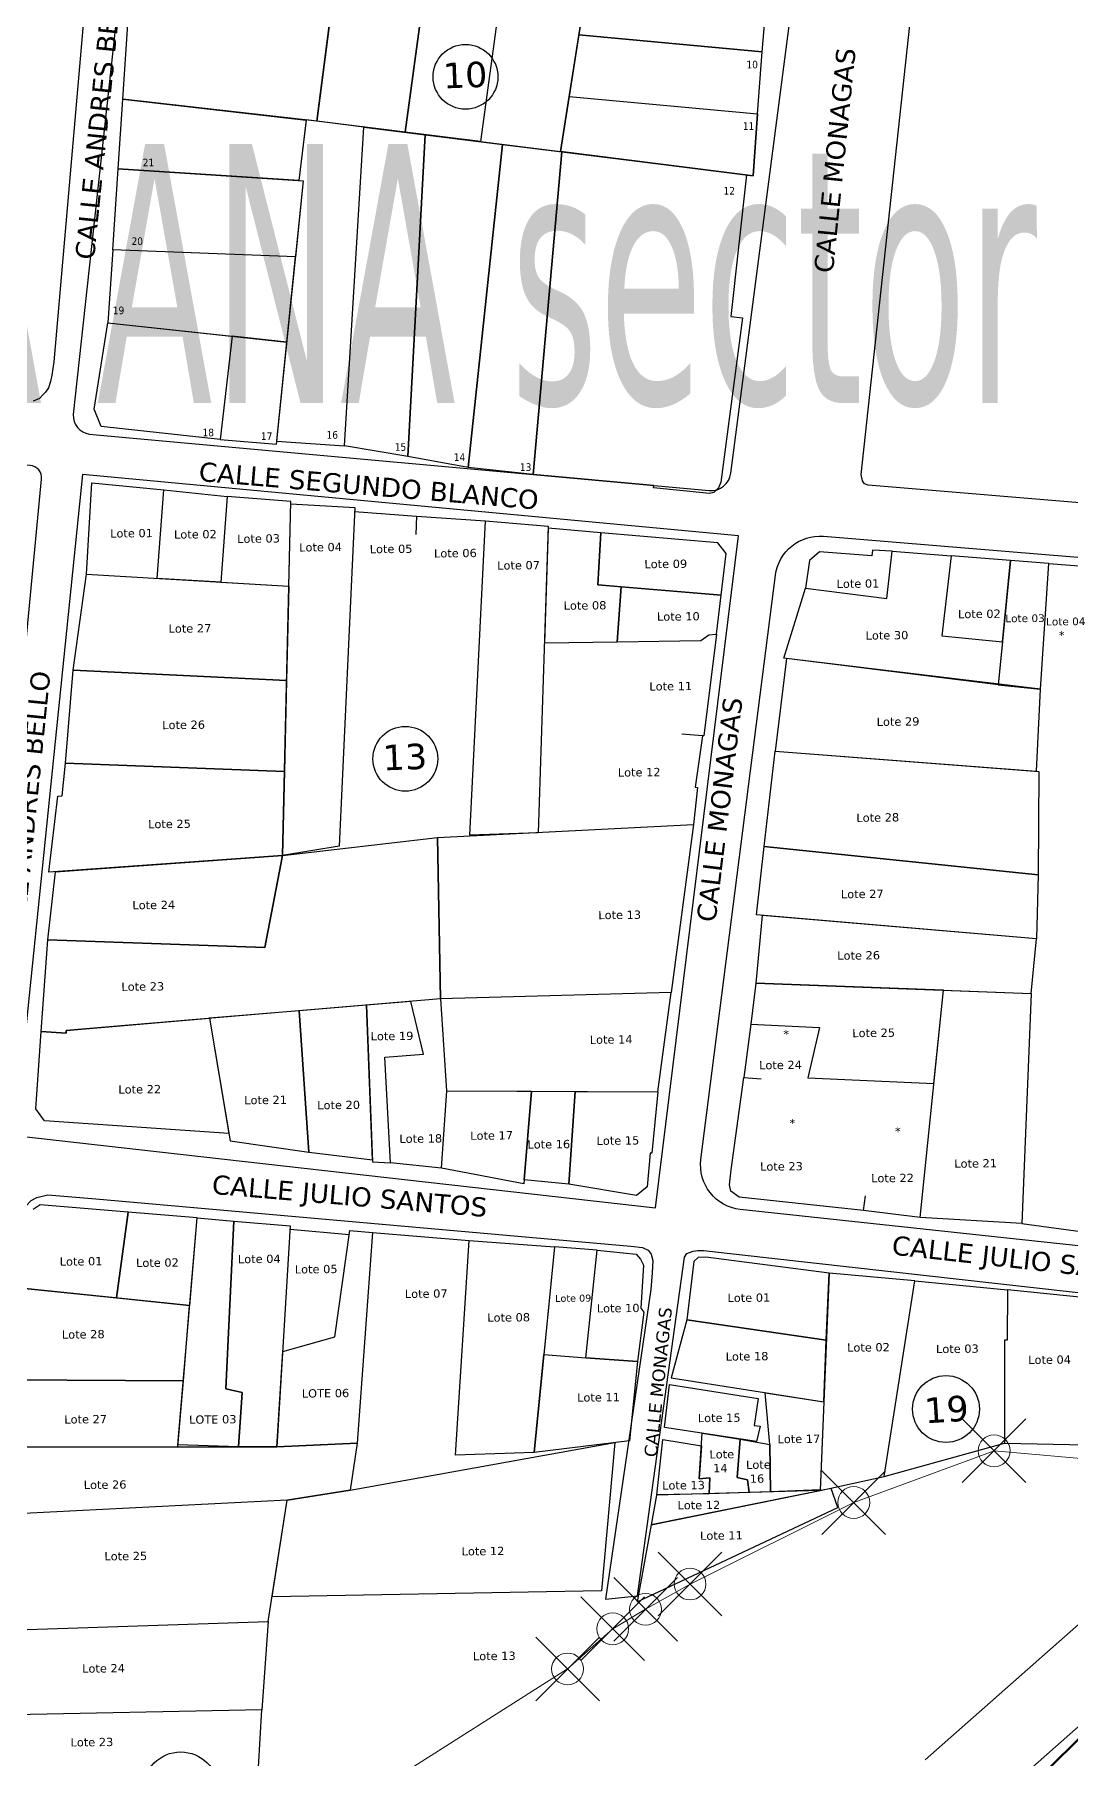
# Model space of a CAD drawing. Header units: metres. Extents: x 2 to 659295185, y -28 to 1124222152.
# Drawn here: x 660133.4 to 660296.1, y 1124026.7 to 1124297.5 of the extents above; entities that cross this region are included whole.
import ezdxf

# ---------------------------------------------------------------- set-up
doc = ezdxf.new("R2010")
doc.units = ezdxf.units.M
doc.header["$MEASUREMENT"] = 0
doc.header["$PDMODE"] = 35
doc.header["$PDSIZE"] = 5
doc.layers.get('0').update_dxf_attribs({"linetype": 'CONTINUOUS'})
for name, color, linetype in [('CALLES', 1, 'CONTINUOUS'), ('MANZANA', 30, 'CONTINUOUS'), ('Numero de manzana', 6, 'CONTINUOUS'), ('PARCELA SL', 1, 'CONTINUOUS'), ('Parcelas', 140, 'CONTINUOUS'), ('texto', 255, 'CONTINUOUS'), ('TEXTOS', 7, 'CONTINUOUS')]:
    doc.layers.add(name, color=color, linetype=linetype)
doc.styles.add('ROMAN', font='verdana.ttf')
doc.styles.get("Standard").update_dxf_attribs({"font": 'tahoma.ttf'})

msp = doc.modelspace()

# ---------------------------------------------------------------- linework, layer by layer
at = {"color": 40, "lineweight": 70, "true_color": 0xf8d731}
msp.add_line((660122.6261, 1123857.9904), (660421.103, 1124151.5513), dxfattribs=at)
at = {"layer": 'MANZANA', "lineweight": -2}
for p, q in [((660143.5282, 1124327.5364), (660136.445, 1124246.093)), ((660263.1788, 1124228.3866), (660273.3871, 1124322.7774)), ((660136.445, 1124246.093), (660136.1234, 1124243.9934)), ((660135.909, 1124242.9936), (660135.5874, 1124242.0038)), ((660136.1234, 1124243.9934), (660135.909, 1124242.9936)), ((660134.1692, 1124240.3341), (660133.1879, 1124239.8942)), ((660134.7134, 1124240.894), (660134.1692, 1124240.3341)), ((660135.1504, 1124241.3339), (660134.7134, 1124240.894)), ((660135.5874, 1124242.0038), (660135.1504, 1124241.3339)), ((660263.4097, 1124227.3968), (660263.1788, 1124228.3866)), ((660263.7395, 1124226.9569), (660263.4097, 1124227.3968)), ((660264.2837, 1124226.7369), (660263.7395, 1124226.9569)), ((660397.5778, 1124215.6192), (660264.2837, 1124226.7369))]:
    msp.add_line(p, q, dxfattribs=at)
at = {"layer": 'MANZANA', "linetype": 'Continuous'}
for p, q in [((660235.8421, 1124106.0405), (660236.8232, 1124106.3932)), ((660236.8232, 1124106.3932), (660237.5703, 1124106.5409)), ((660237.5703, 1124106.5409), (660238.4135, 1124106.5036)), ((660238.4135, 1124106.5036), (660326.0065, 1124096.6861))]:
    msp.add_line(p, q, dxfattribs=at)
msp.add_lwpolyline([(660141.9884, 1124234.7166), (660239.3478, 1124225.9044, 0.41329123), (660242.7235, 1124228.6088), (660255.2928, 1124325.0107, 0.39637111), (660252.9545, 1124327.9473), (660153.2866, 1124337.7503, 0.41558099), (660150.0185, 1124334.8562), (660139.4583, 1124237.8068, 0.36475558), (660141.9884, 1124234.7166)], format="xyb", dxfattribs=at)
for points in [[(660132.7056, 1124229.8363), (660026.6228, 1124239.3882, 0.40661822), (660024.4568, 1124237.6274), (660013.1841, 1124140.718, 0.41427404), (660014.9401, 1124138.5003), (660122.7731, 1124125.9795, 0.42024315), (660124.9948, 1124127.7763), (660134.5172, 1124227.6545, 0.41575291)], [(660370.927, 1124137.5226), (660334.259, 1124106.987), (660327.832, 1124105.069), (660323.6006, 1124104.4231), (660244.1909, 1124112.9704, -0.41822015), (660238.0378, 1124120.8113), (660249.7449, 1124212.5988, -0.40122829), (660257.2643, 1124218.6895), (660387.2, 1124207.9684, -0.3630738), (660393.5926, 1124201.6588), (660398.5916, 1124149.4044, -0.28725824), (660395.2659, 1124142.7601), (660394.496, 1124142.291)]]:
    msp.add_lwpolyline(points, format="xyb", close=True, dxfattribs=at)
for points in [[(660230.914, 1124113.229), (660243.927, 1124218.747), (660140.948, 1124228.423), (660130.334, 1124124.599), (660230.914, 1124113.229)], [(660106.184, 1123963.6339), (660113.5075, 1123964.2962), (660114.3387, 1123964.5242), (660114.8602, 1123964.7196), (660115.121, 1123965.1105), (660115.1699, 1123965.4362), (660115.2188, 1123965.941), (660131.0549, 1124112.1595), (660132.0394, 1124113.4807), (660132.8597, 1124114.3549), (660133.7892, 1124114.8467), (660135.4843, 1124115.2838), (660143.0303, 1124114.6281), (660227.0447, 1124107.2109), (660228.8334, 1124107.0166), (660229.7666, 1124106.5892), (660230.1943, 1124105.9675), (660230.5054, 1124104.9572), (660230.3887, 1124103.0144), (660230.1857, 1124100.3794), (660223.0441, 1124051.7679), (660228.088, 1124052.2891), (660235.4379, 1124105.4836), (660235.8421, 1124106.0405)]]:
    msp.add_lwpolyline(points, dxfattribs=at)
at = {"layer": 'Numero de manzana', "lineweight": -2}
for centre, radius in [((660201.068, 1124290.8557), 5.0859), ((660191.6189, 1124183.7477), 5.0859), ((660276.503, 1124081.6178), 5.2482), ((660156.3598, 1124021.8615), 5.9046)]:
    msp.add_circle(centre, radius, dxfattribs=at)
at = {"layer": 'PARCELA SL', "color": 1, "linetype": 'Continuous'}
for p, q in [((660183.642, 1124222.5657), (660193.3977, 1124221.8761)), ((660193.3977, 1124221.8761), (660193.2966, 1124218.9568)), ((660193.3977, 1124221.8761), (660204.2306, 1124221.1103)), ((660292.6456, 1124214.4182), (660298.6583, 1124213.9621)), ((660240.4647, 1124203.3095), (660238.4759, 1124187.3328)), ((660238.2962, 1124187.3418), (660235.0311, 1124187.5935)), ((660238.2962, 1124187.3418), (660237.1156, 1124179.2677)), ((660238.4759, 1124187.3328), (660238.2962, 1124187.3418)), ((660237.5135, 1124179.2266), (660236.8651, 1124173.4026)), ((660237.1156, 1124179.2677), (660237.5135, 1124179.2266)), ((660245.8872, 1124142.0595), (660244.7585, 1124133.6852)), ((660242.7609, 1124119.1721), (660244.7585, 1124133.6852)), ((660244.7585, 1124133.6852), (660247.513, 1124133.4618)), ((660197.3079, 1124119.474), (660189.2885, 1124120.2888)), ((660242.4939, 1124116.8599), (660242.7609, 1124119.1721)), ((660242.7231, 1124115.8515), (660242.4939, 1124116.8599)), ((660244.0401, 1124114.8818), (660242.7231, 1124115.8515)), ((660263.5457, 1124112.78), (660263.8901, 1124115.1093)), ((660263.5457, 1124112.78), (660244.0401, 1124114.8818)), ((660272.4521, 1124111.7138), (660263.5457, 1124112.78)), ((660173.5204, 1124109.8739), (660182.8205, 1124109.0123)), ((660288.4252, 1124110.7865), (660312.1457, 1124107.4783)), ((660186.4648, 1124109.3713), (660201.6401, 1124108.0819)), ((660271.5914, 1124101.7456), (660286.1539, 1124100.3419)), ((660266.8243, 1124071.0333), (660285.7124, 1124076.2678)), ((660170.1008, 1124048.2526), (660173.0875, 1124067.3037))]:
    msp.add_line(p, q, dxfattribs=at)
at = {"layer": 'Parcelas', "lineweight": -2}
for p, q in [((660177.737, 1124283.8781), (660184.1086, 1124332.9486)), ((660191.5994, 1124282.148), (660198.2096, 1124331.2747)), ((660198.2096, 1124331.2747), (660191.5994, 1124282.148)), ((660210.07, 1124329.6588), (660203.4209, 1124280.6726)), ((660210.07, 1124329.6588), (660203.4209, 1124280.6726)), ((660215.9735, 1124279.106), (660223.8281, 1124329.086)), ((660220.7388, 1124309.4283), (660218.8571, 1124297.4551)), ((660247.6599, 1124294.7772), (660248.5627, 1124305.4944)), ((660147.2635, 1124287.3248), (660148.3156, 1124303.0997)), ((660179.8825, 1124300.4014), (660177.737, 1124283.8781)), ((660218.8571, 1124297.4551), (660217.3369, 1124287.7819)), ((660247.6599, 1124294.7772), (660218.8571, 1124297.4551)), ((660218.8571, 1124297.4551), (660247.6599, 1124294.7772)), ((660246.9089, 1124285.0562), (660247.6599, 1124294.7772)), ((660146.5366, 1124276.425), (660147.2635, 1124287.3248)), ((660147.2635, 1124287.3248), (660176.0767, 1124284.0658)), ((660177.737, 1124283.8781), (660147.2635, 1124287.3248)), ((660215.9735, 1124279.106), (660217.3369, 1124287.7819)), ((660217.3369, 1124287.7819), (660215.9735, 1124279.106)), ((660217.3369, 1124287.7819), (660246.9089, 1124285.0562)), ((660217.3369, 1124287.7819), (660246.9089, 1124285.0562)), ((660176.079, 1124284.085), (660174.9119, 1124274.5614)), ((660176.0767, 1124284.0658), (660174.9119, 1124274.5614)), ((660185.1189, 1124282.9568), (660176.079, 1124284.085)), ((660191.5994, 1124282.148), (660177.737, 1124283.8781)), ((660182.0952, 1124232.898), (660185.1189, 1124282.9568)), ((660182.0952, 1124232.898), (660185.1189, 1124282.9568)), ((660185.1189, 1124282.9568), (660194.7145, 1124281.7592)), ((660246.9089, 1124285.0562), (660246.2322, 1124275.3297)), ((660246.2322, 1124275.3297), (660246.9089, 1124285.0562)), ((660203.4209, 1124280.6726), (660191.5994, 1124282.148)), ((660194.7145, 1124281.7592), (660191.9961, 1124231.2323)), ((660191.9961, 1124231.2323), (660194.7145, 1124281.7592)), ((660194.7145, 1124281.7592), (660206.8603, 1124280.2434)), ((660201.4941, 1124229.4865), (660206.8603, 1124280.2434)), ((660206.8603, 1124280.2434), (660201.495, 1124229.4864)), ((660203.4209, 1124280.6726), (660215.9735, 1124279.106)), ((660206.8603, 1124280.2434), (660216.168, 1124279.0818)), ((660216.168, 1124279.0818), (660211.6867, 1124228.4038)), ((660211.6867, 1124228.4038), (660216.168, 1124279.0818)), ((660211.6867, 1124228.4038), (660216.168, 1124279.0818)), ((660246.2322, 1124275.3297), (660215.9735, 1124279.106)), ((660215.9735, 1124279.106), (660246.2322, 1124275.3297)), ((660216.168, 1124279.0818), (660245.1929, 1124275.4594)), ((660145.6881, 1124263.7033), (660146.5366, 1124276.425)), ((660174.9119, 1124274.5614), (660146.5366, 1124276.425)), ((660146.5366, 1124276.425), (660175.5605, 1124274.5188)), ((660245.1929, 1124275.4594), (660242.7525, 1124253.2214)), ((660175.5605, 1124274.5188), (660171.4188, 1124233.6079)), ((660175.5605, 1124274.5188), (660174.3549, 1124262.6097)), ((660174.9119, 1124274.5614), (660175.5605, 1124274.5188)), ((660145.6881, 1124263.7033), (660144.9215, 1124252.2088)), ((660174.3549, 1124262.6097), (660145.6881, 1124263.7033)), ((660174.3549, 1124262.6097), (660145.6881, 1124263.7033)), ((660172.9941, 1124249.1684), (660174.3549, 1124262.6097)), ((660244.542, 1124253.0274), (660241.174, 1124227.1961)), ((660242.7525, 1124253.2214), (660244.542, 1124253.0274)), ((660142.7908, 1124238.664), (660144.9215, 1124252.2088)), ((660144.9215, 1124252.2088), (660172.9941, 1124249.1684)), ((660144.9215, 1124252.2088), (660164.4248, 1124250.1022)), ((660164.4248, 1124250.1022), (660162.564, 1124233.8925)), ((660164.4248, 1124250.1022), (660162.564, 1124233.8925)), ((660172.9941, 1124249.1684), (660164.4248, 1124250.1022)), ((660171.3745, 1124233.1702), (660172.9941, 1124249.1684)), ((660143.8749, 1124235.9312), (660142.7908, 1124238.664)), ((660162.564, 1124233.8925), (660143.8749, 1124235.9312)), ((660162.564, 1124233.8925), (660171.3745, 1124233.1702)), ((660171.4188, 1124233.6079), (660182.0952, 1124232.898)), ((660191.9961, 1124231.2323), (660182.0952, 1124232.898)), ((660201.495, 1124229.4864), (660191.9961, 1124231.2323)), ((660211.6867, 1124228.4038), (660201.4941, 1124229.4865)), ((660141.5684, 1124212.741), (660142.3931, 1124227.0873)), ((660142.3931, 1124227.0873), (660153.7211, 1124226.0016)), ((660152.6807, 1124212.0879), (660153.7211, 1124226.0016)), ((660153.7211, 1124226.0016), (660163.6647, 1124224.9403)), ((660230.6563, 1124226.6556), (660211.6867, 1124228.4038)), ((660230.5956, 1124226.3211), (660230.6563, 1124226.6556)), ((660239.3701, 1124225.4269), (660230.5956, 1124226.3211)), ((660240.7735, 1124226.2798), (660240.0513, 1124225.588)), ((660241.174, 1124227.1961), (660240.7735, 1124226.2798)), ((660163.6647, 1124224.9403), (660162.6639, 1124211.5075)), ((660163.6647, 1124224.9403), (660162.6639, 1124211.5075)), ((660173.6357, 1124224.1803), (660163.6647, 1124224.9403)), ((660172.3305, 1124168.5452), (660173.6357, 1124224.1803)), ((660173.3236, 1124210.8748), (660173.6357, 1124224.1803)), ((660173.6357, 1124223.7948), (660183.6696, 1124223.2251)), ((660183.6696, 1124223.2251), (660181.2562, 1124170.0398)), ((660240.0513, 1124225.588), (660239.3701, 1124225.4269)), ((660201.7533, 1124171.7725), (660204.2306, 1124221.1103)), ((660204.2306, 1124221.1103), (660214.0544, 1124220.2663)), ((660214.0544, 1124220.2663), (660212.4979, 1124172.1114)), ((660214.0433, 1124219.9665), (660213.4653, 1124201.9558)), ((660222.3228, 1124219.2551), (660214.0433, 1124219.9665)), ((660222.3228, 1124219.2551), (660221.8531, 1124211.0686)), ((660221.8531, 1124211.0686), (660222.3228, 1124219.2551)), ((660240.6851, 1124217.678), (660222.3228, 1124219.2551)), ((660242.0053, 1124216.0064), (660240.6851, 1124217.678)), ((660241.2059, 1124209.455), (660242.0053, 1124216.0064)), ((660256.6704, 1124216.2262), (660255.0678, 1124214.8692)), ((660264.8873, 1124215.6096), (660256.6704, 1124216.2262)), ((660264.9567, 1124216.537), (660264.8873, 1124215.6096)), ((660268.08, 1124216.3316), (660264.9567, 1124216.537)), ((660267.2296, 1124208.9403), (660268.08, 1124216.3316)), ((660267.2296, 1124208.9403), (660268.08, 1124216.3316)), ((660268.08, 1124216.3316), (660277.302, 1124215.6128)), ((660277.302, 1124215.6128), (660275.8561, 1124203.0457)), ((660277.302, 1124215.6128), (660275.8561, 1124203.0457)), ((660286.6337, 1124214.8855), (660277.302, 1124215.6128)), ((660139.4655, 1124197.677), (660141.5684, 1124212.741)), ((660141.5684, 1124212.741), (660173.3236, 1124210.8748)), ((660255.0678, 1124214.8692), (660254.4634, 1124210.5715)), ((660286.6337, 1124214.8855), (660284.7188, 1124195.3692)), ((660285.3789, 1124202.0969), (660286.6337, 1124214.8855)), ((660292.6456, 1124214.4182), (660286.6337, 1124214.8855)), ((660291.3322, 1124194.6718), (660292.6456, 1124214.4182)), ((660162.6639, 1124211.5075), (660152.6807, 1124212.0879)), ((660162.6639, 1124211.5075), (660173.3236, 1124210.8748)), ((660173.3236, 1124210.8748), (660172.9755, 1124196.0389)), ((660221.8531, 1124211.0686), (660241.2059, 1124209.455)), ((660225.5104, 1124210.7636), (660221.8531, 1124211.0686)), ((660225.5104, 1124210.7636), (660224.8643, 1124202.1077)), ((660224.8643, 1124202.1077), (660225.5104, 1124210.7636)), ((660241.2059, 1124209.455), (660225.5104, 1124210.7636)), ((660251.0266, 1124199.5446), (660254.4634, 1124210.5715)), ((660254.4634, 1124210.5715), (660267.2296, 1124208.9403)), ((660254.4634, 1124210.5715), (660267.2296, 1124208.9403)), ((660240.4647, 1124203.3095), (660241.2059, 1124209.455)), ((660213.4653, 1124201.9558), (660224.8643, 1124202.1077)), ((660224.8643, 1124202.1077), (660238.0128, 1124202.3061)), ((660238.0128, 1124202.3061), (660239.2685, 1124203.2149)), ((660239.2685, 1124203.2149), (660240.4647, 1124203.3095)), ((660275.8561, 1124203.0457), (660285.3789, 1124202.0969)), ((660275.8561, 1124203.0457), (660285.3789, 1124202.0969)), ((660285.3789, 1124202.0969), (660284.7188, 1124195.3692)), ((660251.4732, 1124199.4893), (660249.6652, 1124184.9513)), ((660284.7188, 1124195.3692), (660251.0266, 1124199.5446)), ((660291.3331, 1124194.6717), (660251.4732, 1124199.4893)), ((660138.2648, 1124183.0563), (660139.4655, 1124197.677)), ((660139.4655, 1124197.677), (660172.9755, 1124196.0389)), ((660172.9755, 1124196.0389), (660139.4655, 1124197.677)), ((660172.9755, 1124196.0389), (660172.6408, 1124181.7725)), ((660284.7188, 1124195.3692), (660291.3322, 1124194.6718)), ((660290.7341, 1124181.7956), (660291.3331, 1124194.6717)), ((660137.7434, 1124177.9126), (660138.2648, 1124183.0563)), ((660138.2648, 1124183.0563), (660172.6408, 1124181.7725)), ((660172.6408, 1124181.7725), (660138.2648, 1124183.0563)), ((660247.9835, 1124169.9855), (660249.6652, 1124184.9513)), ((660249.6652, 1124184.9513), (660291.0831, 1124181.7688)), ((660249.6652, 1124184.9513), (660290.7341, 1124181.7956)), ((660172.6408, 1124181.7725), (660172.3305, 1124168.5452)), ((660291.0831, 1124181.7688), (660291.0022, 1124165.519)), ((660135.6746, 1124165.9173), (660137.0454, 1124177.8589)), ((660137.0454, 1124177.8589), (660137.7434, 1124177.9126)), ((660196.6559, 1124171.3796), (660236.8651, 1124173.4026)), ((660212.4979, 1124172.1114), (660201.7533, 1124171.7725)), ((660236.8651, 1124173.4026), (660233.3712, 1124147.023)), ((660172.3305, 1124168.5452), (660196.6559, 1124171.3796)), ((660181.2562, 1124170.0398), (660172.3305, 1124168.5452)), ((660197.1544, 1124146.0444), (660196.6559, 1124171.3796)), ((660196.6559, 1124171.3796), (660197.1544, 1124146.0444)), ((660246.7599, 1124159.2349), (660247.9835, 1124169.9855)), ((660247.9835, 1124169.9855), (660291.0022, 1124165.519)), ((660291.0022, 1124165.519), (660247.9835, 1124169.9855)), ((660172.3305, 1124168.5452), (660135.6746, 1124165.9173)), ((660136.6721, 1124165.9876), (660172.3305, 1124168.5452)), ((660169.5898, 1124154.1157), (660172.3305, 1124168.5452)), ((660172.3305, 1124168.5452), (660169.5898, 1124154.1157)), ((660135.4904, 1124155.3028), (660136.6721, 1124165.9876)), ((660291.0022, 1124165.519), (660290.7401, 1124155.4824)), ((660247.6567, 1124159.1584), (660246.6346, 1124148.5073)), ((660290.7401, 1124155.4824), (660246.7599, 1124159.2349)), ((660290.7401, 1124155.4824), (660247.6567, 1124159.1584)), ((660134.4469, 1124140.8905), (660135.4904, 1124155.3028)), ((660135.4904, 1124155.3028), (660169.5898, 1124154.1157)), ((660169.5898, 1124154.1157), (660135.4904, 1124155.3028)), ((660289.9049, 1124146.903), (660290.7401, 1124155.4824)), ((660246.6346, 1124148.5073), (660245.886, 1124142.0505)), ((660276.1144, 1124147.4165), (660246.6346, 1124148.5073)), ((660246.6346, 1124148.5073), (660289.9049, 1124146.903)), ((660272.4521, 1124111.7138), (660276.1144, 1124147.4165)), ((660274.6083, 1124132.7335), (660276.1144, 1124147.4165)), ((660276.1144, 1124147.4165), (660289.905, 1124146.9062)), ((660197.1544, 1124146.0444), (660138.3928, 1124141.0902)), ((660185.5157, 1124145.0632), (660174.9731, 1124144.1743)), ((660192.4773, 1124145.6423), (660185.5157, 1124145.0632)), ((660185.5157, 1124145.0632), (660186.4645, 1124120.4728)), ((660186.4538, 1124120.7513), (660185.5157, 1124145.0632)), ((660194.4947, 1124137.3646), (660192.4773, 1124145.6423)), ((660233.3712, 1124147.023), (660197.1544, 1124146.0444)), ((660233.3712, 1124147.0228), (660197.1544, 1124146.0444)), ((660197.1544, 1124146.0444), (660198.1039, 1124131.5755)), ((660231.2536, 1124131.4461), (660233.3712, 1124147.0228)), ((660289.905, 1124146.9062), (660288.4252, 1124110.7865)), ((660138.3928, 1124141.0902), (660160.893, 1124142.9872)), ((660174.9731, 1124144.1743), (660160.893, 1124142.9872)), ((660160.893, 1124142.9872), (660164.1189, 1124123.7255)), ((660160.893, 1124142.9872), (660163.924, 1124124.8893)), ((660174.9731, 1124144.1743), (660176.4726, 1124121.9549)), ((660176.4726, 1124121.9549), (660174.9731, 1124144.1743)), ((660245.886, 1124142.0505), (660256.6534, 1124141.5305)), ((660133.6039, 1124128.7698), (660134.4469, 1124140.8905)), ((660134.4469, 1124140.8905), (660138.349, 1124140.6424)), ((660138.349, 1124140.6424), (660134.4469, 1124140.8905)), ((660138.349, 1124140.6424), (660138.3928, 1124141.0902)), ((660138.3928, 1124141.0902), (660138.349, 1124140.6424)), ((660256.6534, 1124141.5305), (660254.7993, 1124133.6456)), ((660188.4143, 1124136.8757), (660194.4947, 1124137.3646)), ((660189.2885, 1124120.2888), (660188.4143, 1124136.8757)), ((660197.3079, 1124119.474), (660198.1407, 1124131.5754)), ((660198.1039, 1124131.5755), (660198.1039, 1124131.5755)), ((660198.1039, 1124131.5755), (660231.2536, 1124131.4461)), ((660198.1407, 1124131.5754), (660211.4538, 1124131.5234)), ((660211.4538, 1124131.5234), (660210.236, 1124117.0144)), ((660210.2879, 1124117.6323), (660211.4538, 1124131.5234)), ((660211.4538, 1124131.5234), (660218.2937, 1124131.4967)), ((660218.2937, 1124131.4967), (660217.2719, 1124116.9225)), ((660217.2719, 1124116.9225), (660218.2937, 1124131.4967)), ((660218.2937, 1124131.4967), (660231.2536, 1124131.4461)), ((660231.2536, 1124131.4461), (660230.3198, 1124121.8213)), ((660231.2536, 1124131.4461), (660231.2536, 1124131.4461)), ((660254.7993, 1124133.6456), (660274.6083, 1124132.7335)), ((660134.9937, 1124126.8997), (660133.6039, 1124128.7698)), ((660163.924, 1124124.8893), (660134.9937, 1124126.8997)), ((660164.1189, 1124123.7255), (660176.4726, 1124121.9549)), ((660176.4726, 1124121.9549), (660186.4538, 1124120.7513)), ((660186.4645, 1124120.4728), (660189.2885, 1124120.2888)), ((660230.05, 1124121.8324), (660229.5749, 1124116.5247)), ((660230.3198, 1124121.8213), (660230.05, 1124121.8324)), ((660210.236, 1124117.0144), (660197.3079, 1124119.474)), ((660217.2719, 1124116.9225), (660210.2879, 1124117.6323)), ((660227.8996, 1124115.1772), (660217.2719, 1124116.9225)), ((660229.5749, 1124116.5247), (660227.8996, 1124115.1772)), ((660134.27, 1124113.6908), (660133.195, 1124112.9597)), ((660148.1005, 1124112.5202), (660134.27, 1124113.6908)), ((660148.1005, 1124112.5202), (660146.2825, 1124099.0826)), ((660146.2825, 1124099.0826), (660148.1005, 1124112.5202)), ((660158.9268, 1124111.6716), (660148.1005, 1124112.5202)), ((660155.93, 1124075.9772), (660158.9268, 1124111.6716)), ((660157.7706, 1124097.9), (660158.9268, 1124111.6716)), ((660158.9268, 1124111.6716), (660164.7221, 1124111.1359)), ((660164.7221, 1124111.1359), (660163.4615, 1124084.796)), ((660163.4615, 1124084.796), (660164.7221, 1124111.1359)), ((660164.7221, 1124111.1359), (660173.5529, 1124110.4173)), ((660173.5529, 1124110.4173), (660171.4717, 1124075.6896)), ((660180.5578, 1124092.9659), (660182.8975, 1124109.6728)), ((660182.8975, 1124109.6728), (660186.4648, 1124109.3713)), ((660288.4252, 1124110.7865), (660272.4521, 1124111.7138)), ((660186.4648, 1124109.3713), (660184.0716, 1124076.2577)), ((660199.4754, 1124074.3813), (660201.6401, 1124108.0819)), ((660201.6401, 1124108.0819), (660215.0252, 1124107.1149)), ((660215.0252, 1124107.1149), (660211.8677, 1124074.8189)), ((660215.0252, 1124107.1149), (660213.371, 1124090.1956)), ((660221.7245, 1124106.5879), (660215.0252, 1124107.1149)), ((660219.9509, 1124089.6806), (660221.7245, 1124106.5879)), ((660219.9509, 1124089.6806), (660221.7245, 1124106.5879)), ((660221.7245, 1124106.5879), (660227.8629, 1124105.9643)), ((660227.8629, 1124105.9643), (660228.5393, 1124105.1612)), ((660228.5393, 1124105.1612), (660228.9933, 1124104.2143)), ((660229.0083, 1124104.2143), (660228.5833, 1124097.4878)), ((660236.9023, 1124104.7982), (660235.8011, 1124095.6139)), ((660237.6001, 1124105.3978), (660236.9023, 1124104.7982)), ((660238.7782, 1124105.4644), (660237.6001, 1124105.3978)), ((660258.1441, 1124102.9381), (660238.7782, 1124105.4644)), ((660258.1441, 1124102.9381), (660256.7658, 1124068.8159)), ((660257.7191, 1124092.4167), (660258.1441, 1124102.9381)), ((660271.5914, 1124101.7456), (660258.1441, 1124102.9381)), ((660266.8243, 1124071.0333), (660271.5914, 1124101.7456)), ((660157.7221, 1124097.9056), (660130.8639, 1124100.6691)), ((660130.8639, 1124100.6691), (660146.2825, 1124099.0826)), ((660146.2825, 1124099.0826), (660157.7706, 1124097.9)), ((660286.1539, 1124100.3419), (660286.1022, 1124092.4321)), ((660299.0361, 1124099.0185), (660286.1539, 1124100.3419)), ((660156.7743, 1124086.0333), (660157.7221, 1124097.9056)), ((660229.0501, 1124096.8136), (660228.0798, 1124089.0944)), ((660228.5833, 1124097.4878), (660229.0501, 1124096.8136)), ((660235.8011, 1124095.6139), (660233.376, 1124086.5321)), ((660257.7191, 1124092.4167), (660235.8011, 1124095.6139)), ((660235.8011, 1124095.6139), (660257.7191, 1124092.4167)), ((660171.4717, 1124075.6896), (660172.3702, 1124090.6827)), ((660172.3702, 1124090.6827), (660180.5578, 1124092.9659)), ((660257.3284, 1124082.7446), (660257.7191, 1124092.4167)), ((660286.1022, 1124092.4321), (660285.7025, 1124092.4478)), ((660285.7025, 1124092.4478), (660285.7124, 1124076.2678)), ((660211.8677, 1124074.8189), (660213.371, 1124090.1956)), ((660211.8677, 1124074.8189), (660213.371, 1124090.1956)), ((660213.371, 1124090.1956), (660219.9509, 1124089.6806)), ((660213.371, 1124090.1956), (660219.9509, 1124089.6806)), ((660213.371, 1124090.1956), (660219.9509, 1124089.6806)), ((660219.9509, 1124089.6806), (660228.0798, 1124089.0944)), ((660219.9509, 1124089.6806), (660228.0798, 1124089.0944)), ((660228.0798, 1124089.0944), (660219.9509, 1124089.6806)), ((660228.0798, 1124089.0944), (660226.8059, 1124076.6494)), ((660228.0798, 1124089.0944), (660226.8059, 1124076.6494)), ((660156.7743, 1124086.0333), (660129.435, 1124086.2296)), ((660129.435, 1124086.2296), (660156.7743, 1124086.0333)), ((660155.9058, 1124075.6897), (660156.7743, 1124086.0333)), ((660232.2886, 1124078.7053), (660233.1095, 1124085.4555)), ((660233.1095, 1124085.4555), (660246.9936, 1124083.3026)), ((660233.376, 1124086.5321), (660257.3284, 1124082.7446)), ((660163.4615, 1124084.796), (660166.0249, 1124084.2079)), ((660166.0249, 1124084.2079), (660163.4615, 1124084.796)), ((660166.0249, 1124084.2079), (660165.4156, 1124075.6897)), ((660165.4156, 1124075.6897), (660166.0249, 1124084.2079)), ((660246.9936, 1124083.3026), (660246.4048, 1124079.0431)), ((660248.8714, 1124076.0618), (660248.1398, 1124084.1797)), ((660248.1398, 1124084.1797), (660257.3284, 1124082.7446)), ((660257.3284, 1124082.7446), (660256.7694, 1124068.9058)), ((660246.7547, 1124076.522), (660232.2886, 1124078.7053)), ((660237.7501, 1124070.6334), (660238.2448, 1124077.8064)), ((660238.2448, 1124077.8064), (660244.2072, 1124076.9065)), ((660246.4048, 1124079.0431), (660247.3566, 1124078.9176)), ((660247.3566, 1124078.9176), (660246.7547, 1124076.522)), ((660127.9058, 1124075.6899), (660171.4717, 1124075.6896)), ((660127.9058, 1124075.6899), (660155.9058, 1124075.6897)), ((660165.4156, 1124075.6897), (660155.93, 1124075.9772)), ((660171.4717, 1124075.6896), (660165.4156, 1124075.6897)), ((660171.4717, 1124075.6896), (660184.0716, 1124076.2577)), ((660184.0716, 1124076.2577), (660171.4717, 1124075.6896)), ((660182.9607, 1124068.891), (660224.5046, 1124076.3582)), ((660184.0716, 1124076.2577), (660182.9607, 1124068.891)), ((660211.8677, 1124074.8189), (660199.4754, 1124074.3813)), ((660226.8059, 1124076.6494), (660211.8677, 1124074.8189)), ((660226.8059, 1124076.6494), (660211.8677, 1124074.8189)), ((660224.5046, 1124076.3582), (660222.4114, 1124053.0822)), ((660231.0915, 1124068.1299), (660232.0266, 1124076.8198)), ((660232.0266, 1124076.8198), (660238.1099, 1124075.851)), ((660238.1099, 1124075.851), (660237.7501, 1124070.6334)), ((660243.7423, 1124070.8844), (660244.2072, 1124076.9065)), ((660244.2072, 1124076.9065), (660243.7423, 1124070.8844)), ((660244.2072, 1124076.9065), (660248.8714, 1124076.0618)), ((660248.8714, 1124076.0618), (660248.9749, 1124068.6125)), ((660248.9749, 1124068.6125), (660248.8714, 1124076.0618)), ((660285.7124, 1124076.2678), (660298.4894, 1124075.9911)), ((660173.0875, 1124067.3037), (660182.9607, 1124068.891)), ((660182.9607, 1124068.891), (660173.0875, 1124067.3037)), ((660258.4919, 1124069.1643), (660230.2318, 1124063.4606)), ((660239.4378, 1124070.8379), (660237.7501, 1124070.6334)), ((660237.7501, 1124070.6334), (660239.4378, 1124070.8379)), ((660239.3394, 1124068.3199), (660239.4378, 1124070.8379)), ((660239.4378, 1124070.8379), (660239.3394, 1124068.3199)), ((660245.3453, 1124070.4931), (660243.7423, 1124070.8844)), ((660243.7423, 1124070.8844), (660245.3453, 1124070.4931)), ((660245.6065, 1124068.5102), (660245.3453, 1124070.4931)), ((660245.3453, 1124070.4931), (660245.6065, 1124068.5102)), ((660256.7694, 1124068.9058), (660248.9749, 1124068.6125)), ((660256.7658, 1124068.8159), (660266.8243, 1124071.0333)), ((660259.5173, 1124066.133), (660258.4919, 1124069.1643)), ((660173.0875, 1124067.3037), (660126.7672, 1124064.9501)), ((660170.7101, 1124052.1389), (660173.0875, 1124067.3037)), ((660230.2318, 1124063.4606), (660256.7702, 1124068.8493)), ((660231.0521, 1124068.0682), (660230.2318, 1124063.4606)), ((660256.7702, 1124068.8493), (660231.0521, 1124068.0682)), ((660239.3394, 1124068.3199), (660231.0915, 1124068.1299)), ((660245.6065, 1124068.5102), (660239.3394, 1124068.3199)), ((660248.9749, 1124068.6125), (660245.6065, 1124068.5102)), ((660228.0226, 1124051.3301), (660259.5173, 1124066.133)), ((660230.2318, 1124063.4606), (660228.0226, 1124051.3301)), ((660222.4114, 1124053.0822), (660170.7101, 1124052.1389)), ((660124.7653, 1124046.7599), (660170.1008, 1124048.2526)), ((660170.1008, 1124048.2526), (660169.1114, 1124034.3678)), ((660169.1114, 1124034.3678), (660123.3902, 1124033.4709)), ((660169.1114, 1124034.3678), (660123.3902, 1124033.4709)), ((660167.6667, 1124009.7101), (660169.1114, 1124034.3678))]:
    msp.add_line(p, q, dxfattribs=at)
for centre in [(660201.068, 1124290.8557), (660191.6189, 1124183.7477)]:
    msp.add_circle(centre, 5.0859, dxfattribs=at)
at = {"layer": 'texto', "lineweight": 0}
for p, q in [((660262.0292, 1124066.939), (660284.0598, 1124075.0602)), ((660327.6391, 1124074.6421), (660273.2238, 1124026.522)), ((660284.0598, 1124075.0602), (660315.9508, 1124072.2585)), ((660236.3193, 1124054.1341), (660262.0292, 1124066.939)), ((660336.0275, 1124066.0197), (660281.6122, 1124017.8996)), ((660229.3321, 1124050.1747), (660236.3193, 1124054.1341)), ((660224.1787, 1124047.1018), (660229.3321, 1124050.1747)), ((660217.09, 1124040.7938), (660224.1787, 1124047.1018)), ((660186.2031, 1124021.1827), (660217.09, 1124040.7938))]:
    msp.add_line(p, q, dxfattribs=at)
for p in [(660284.0598, 1124075.0602), (660262.0292, 1124066.939), (660236.3193, 1124054.1341), (660229.3321, 1124050.1747), (660224.1787, 1124047.1018), (660217.09, 1124040.7938)]:
    msp.add_point(p, dxfattribs=at)

# ---------------------------------------------------------------- texts
at = {"layer": 'CALLES', "color": 0, "style": 'ROMAN'}
for s, height, rotation, p in [('CALLE ANDRES BELLO', 3, 84.18444, (660142.7421, 1124262.0286)), ('CALLE MONAGAS', 3, 84.18444, (660258.7507, 1124259.9307)), ('CALLE SEGUNDO BLANCO', 3, 355.176668, (660159.0963, 1124227.3902)), ('CALLE ANDRES BELLO', 3, 84.18444, (660131.2724, 1124151.7445)), ('CALLE MONAGAS', 3, 83.094778, (660240.3109, 1124157.9761)), ('CALLE JULIO SANTOS', 3, 355.176668, (660161.1595, 1124115.4232)), ('CALLE JULIO SANTOS', 3, 353.704738, (660267.8884, 1124105.8961)), ('CALLE MONAGAS', 2, 84.143796, (660231.0888, 1124073.981))]:
    msp.add_text(s, height=height, rotation=rotation, dxfattribs=at).set_placement(p)
at = {"layer": 'Numero de manzana', "lineweight": -2, "style": 'ROMAN'}
for s, rotation, p in [('10', 2.2002, (660197.5919, 1124289.0264)), ('13', 2.2002, (660188.1428, 1124181.9185)), ('19', 3.69566, (660273.2208, 1124079.3636))]:
    msp.add_text(s, height=4, rotation=rotation, dxfattribs=at).set_placement(p)
at = {"layer": 'Parcelas', "lineweight": -2}
for s, p in [('10', (660245.1807, 1124292.182)), ('11', (660244.6154, 1124282.5299)), ('21', (660150.3901, 1124276.7925)), ('12', (660241.5831, 1124272.3495)), ('20', (660148.6366, 1124264.4393)), ('19', (660145.6962, 1124253.5731)), ('18', (660159.7818, 1124234.391)), ('17', (660168.9494, 1124233.8106)), ('16', (660179.2511, 1124234.0188)), ('15', (660189.965, 1124232.1179)), ('14', (660199.2264, 1124230.5174)), ('13', (660209.6131, 1124228.9608))]:
    msp.add_text(s, height=1.2, dxfattribs=at).set_placement(p)
at = {"layer": 'Parcelas', "lineweight": -2, "style": 'ROMAN'}
for s, height, p in [('Lote 01', 1.3, (660145.2802, 1124218.489)), ('Lote 02', 1.3, (660155.3118, 1124218.3199)), ('Lote 03', 1.3, (660165.2235, 1124217.6534)), ('Lote 04', 1.3, (660174.9621, 1124216.2983)), ('Lote 05', 1.3, (660186.0379, 1124216.0246)), ('Lote 06', 1.3, (660196.1319, 1124215.3582)), ('Lote 07', 1.3, (660206.0465, 1124213.4575)), ('Lote 09', 1.3, (660229.1621, 1124213.6707)), ('Lote 01', 1.3, (660259.3346, 1124210.5785)), ('Lote 08', 1.3, (660216.4791, 1124207.1496)), ('Lote 02', 1.3, (660278.4024, 1124205.8222)), ('Lote 27', 1.3, (660154.4484, 1124203.5361)), ('Lote 10', 1.3, (660231.1338, 1124205.4234)), ('Lote 03', 1.2, (660285.82, 1124205.1795)), ('Lote 04', 1.2, (660292.2162, 1124204.6802)), ('Lote 30', 1.3, (660263.8855, 1124202.4601)), ('*', 1.3, (660294.2338, 1124202.506)), ('Lote 11', 1.3, (660229.9408, 1124194.4644)), ('Lote 26', 1.3, (660153.4625, 1124188.3956)), ('Lote 29', 1.3, (660265.626, 1124188.9088)), ('Lote 12', 1.3, (660224.9831, 1124180.9459)), ('Lote 28', 1.3, (660262.4414, 1124173.8412)), ('Lote 25', 1.3, (660151.2407, 1124172.831)), ('Lote 24', 1.3, (660148.7724, 1124160.1009)), ('Lote 27', 1.3, (660260.0133, 1124161.8331)), ('Lote 13', 1.3, (660221.924, 1124158.5541)), ('Lote 26', 1.3, (660259.438, 1124152.1799)), ('Lote 23', 1.3, (660147.0472, 1124147.2992)), ('Lote 19', 1.3, (660186.1749, 1124139.5191)), ('Lote 14', 1.3, (660220.5841, 1124138.9745)), ('*', 1.3, (660250.9783, 1124139.838)), ('Lote 25', 1.3, (660261.8014, 1124140.0199)), ('Lote 24', 1.3, (660247.1697, 1124134.9721)), ('Lote 22', 1.3, (660146.5705, 1124131.1542)), ('Lote 21', 1.3, (660166.3314, 1124129.4824)), ('Lote 20', 1.3, (660177.794, 1124128.6921)), ('*', 1.3, (660251.9436, 1124125.8659)), ('*', 1.3, (660268.5165, 1124124.5868)), ('Lote 18', 1.3, (660190.6911, 1124123.4167)), ('Lote 17', 1.3, (660201.8159, 1124123.8999)), ('Lote 16', 1.3, (660210.794, 1124122.5197)), ('Lote 15', 1.3, (660221.6477, 1124123.1041)), ('Lote 23', 1.3, (660247.3229, 1124119.0485)), ('Lote 21', 1.3, (660277.8131, 1124119.5107)), ('Lote 22', 1.3, (660264.7551, 1124117.2134)), ('Lote 01', 1.3, (660137.362, 1124104.1305)), ('Lote 02', 1.3, (660149.3498, 1124103.9244)), ('Lote 04', 1.3, (660165.3418, 1124104.516)), ('Lote 05', 1.3, (660174.2709, 1124102.9061)), ('Lote 07', 1.3, (660191.5498, 1124099.0605)), ('Lote 09', 1.1, (660215.1429, 1124098.4483)), ('Lote 01', 1.3, (660242.2077, 1124098.4174)), ('Lote 08', 1.3, (660204.4928, 1124095.3252)), ('Lote 10', 1.3, (660221.6845, 1124096.7841)), ('Lote 28', 1.3, (660137.7074, 1124092.6683)), ('Lote 18', 1.3, (660241.9178, 1124089.2143)), ('Lote 02', 1.3, (660260.9846, 1124090.622)), ('Lote 03', 1.3, (660274.9459, 1124090.4006)), ('Lote 04', 1.3, (660289.4225, 1124088.6874)), ('LOTE 06', 1.3, (660175.3694, 1124083.4104)), ('Lote 11', 1.3, (660218.5981, 1124082.7748)), ('Lote 27', 1.3, (660138.0824, 1124079.334)), ('LOTE 03', 1.3, (660157.6729, 1124079.3031)), ('Lote 15', 1.3, (660237.5473, 1124079.5555)), ('Lote 17', 1.3, (660250.0603, 1124076.2472)), ('Lote 26', 1.3, (660141.1332, 1124069.0528)), ('Lote 13', 1.3, (660231.946, 1124068.9674)), ('Lote 12', 1.3, (660234.3559, 1124065.8503)), ('Lote 11', 1.3, (660237.8977, 1124061.0768)), ('Lote 25', 1.3, (660144.3794, 1124057.8407)), ('Lote 12', 1.3, (660200.4604, 1124058.6199)), ('Lote 13', 1.3, (660202.2388, 1124042.1606)), ('Lote 24', 1.3, (660140.8842, 1124040.2043)), ('Lote 23', 1.3, (660139.062, 1124028.6207))]:
    msp.add_text(s, height=height, rotation=0.620217, dxfattribs=at).set_placement(p)
at = {"layer": 'Parcelas', "linetype": 'Continuous', "lineweight": -2, "style": 'ROMAN'}
for s, p in [('  Lote', (660238.2361, 1124073.8373)), ('   14', (660238.2596, 1124071.6664)), ('  Lote', (660243.9871, 1124072.2028)), ('   16', (660244.0108, 1124070.0119))]:
    msp.add_text(s, height=1.3, rotation=0.620217, dxfattribs=at).set_placement(p)
at = {"layer": 'TEXTOS', "color": 0, "width": 0.555556}
msp.add_text('SANTA ANA sector 6', height=40.6994, dxfattribs=at).set_placement((660044.9796, 1124239.606))

doc.saveas('drawing.dxf')
